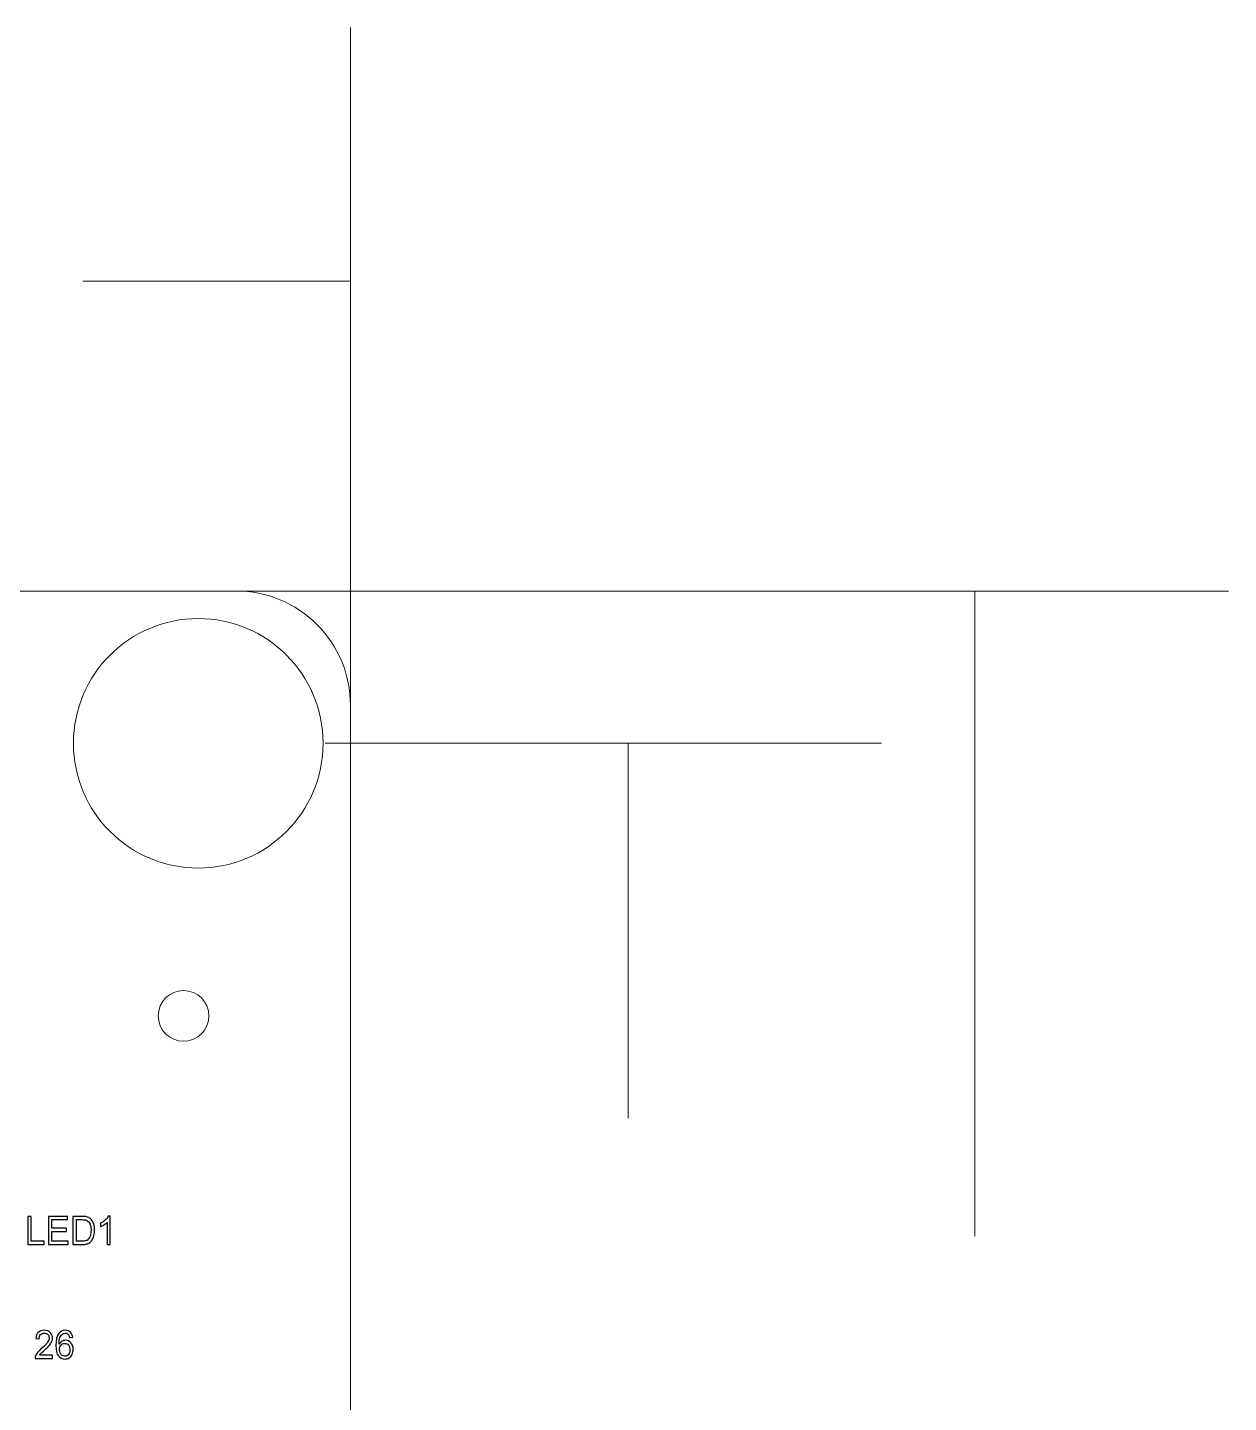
# Model space of a CAD drawing. Header units: millimetres. Extents: x -29.3 to 38.7, y -13.5 to 48.8.
# Drawn here: x 14.64 to 38.7, y 21.26 to 48.81 of the extents above; entities that cross this region are included whole.
import ezdxf

# ---------------------------------------------------------------- set-up
doc = ezdxf.new("R2010")
doc.units = ezdxf.units.MM
doc.header["$MEASUREMENT"] = 0
for name, color, linetype in [('BG_OUTLINE', 7, 'Continuous'), ('PIN_TOP', 7, 'Continuous'), ('RD_SILKSCREEN_TOP', 7, 'Continuous')]:
    doc.layers.add(name, color=color, linetype=linetype)

msp = doc.modelspace()

# ---------------------------------------------------------------- linework, layer by layer
at = {"layer": 'BG_OUTLINE', "lineweight": 20}
for points in [[(21.1116, 24.1904), (21.1116, 24.1904), (21.1116, 48.8064), (21.1116, 48.8064)], [(15.7521, 43.7264), (15.7521, 43.7264), (21.1116, 43.7264), (21.1116, 43.7264)], [(1.1005, 37.5146), (1.1005, 37.5146), (38.7026, 37.5146), (38.7026, 37.5146)], [(33.6226, 37.5146), (33.6226, 37.5146), (33.6226, 24.586), (33.6226, 24.586)], [(20.6036, 34.4641), (20.6036, 34.4641), (31.7527, 34.4641), (31.7527, 34.4641)], [(26.6727, 34.4641), (26.6727, 34.4641), (26.6727, 26.9548), (26.6727, 26.9548)]]:
    msp.add_open_spline(points, degree=3, dxfattribs=at)
at = {"layer": 'BG_OUTLINE', "lineweight": 9}
msp.add_open_spline([(-29.3483, -13.5394), (-29.3483, -13.5394), (18.625, -13.5394), (18.625, -13.5394), (18.625, -13.5394), (18.625, -13.5394), (18.8256, -13.5394), (18.8256, -13.5394), (18.8256, -13.5394), (19.4323, -13.539), (20.014, -13.2977), (20.4427, -12.8684), (20.4427, -12.8684), (20.8714, -12.4392), (21.112, -11.8601), (21.1116, -11.2534), (21.1116, -11.2534), (21.1116, -11.2534), (21.1116, 35.2286), (21.1116, 35.2286), (21.1116, 35.2286), (21.1112, 35.8353), (20.8699, 36.4169), (20.4406, 36.8456), (20.4406, 36.8456), (20.0114, 37.2744), (19.4323, 37.515), (18.8256, 37.5146), (18.8256, 37.5146), (18.8256, 37.5146), (-29.3483, 37.5146), (-29.3483, 37.5146), (-29.3483, 37.5146), (-29.3483, 37.5146), (-29.3483, -13.5394), (-29.3483, -13.5394)], degree=3, knots=[0, 0, 0, 0, 0.1111111, 0.1111111, 0.1111111, 0.1111111, 0.2222222, 0.2222222, 0.2222222, 0.2222222, 0.3333333, 0.3333333, 0.3333333, 0.3333333, 0.4444444, 0.4444444, 0.4444444, 0.4444444, 0.5555556, 0.5555556, 0.5555556, 0.5555556, 0.6666667, 0.6666667, 0.6666667, 0.6666667, 0.7777778, 0.7777778, 0.7777778, 0.7777778, 0.8888889, 0.8888889, 0.8888889, 0.8888889, 1, 1, 1, 1], dxfattribs=at)
at = {"layer": 'PIN_TOP', "lineweight": 9}
for points in [[(20.5636, 34.4641), (20.5636, 35.8448), (19.4443, 36.9641), (18.0636, 36.9641), (18.0636, 36.9641), (16.6829, 36.9641), (15.5636, 35.8448), (15.5636, 34.4641), (15.5636, 34.4641), (15.5636, 33.0834), (16.6829, 31.9641), (18.0636, 31.9641), (18.0636, 31.9641), (19.4443, 31.9641), (20.5636, 33.0833), (20.5636, 34.464)], [(18.2767, 29.0031), (18.2767, 29.2836), (18.0493, 29.5111), (17.7687, 29.5111), (17.7687, 29.5111), (17.4882, 29.5111), (17.2607, 29.2836), (17.2607, 29.0031), (17.2607, 29.0031), (17.2607, 28.7225), (17.4882, 28.4951), (17.7687, 28.4951), (17.7687, 28.4951), (18.0493, 28.4951), (18.2767, 28.7225), (18.2767, 29.0031)]]:
    msp.add_open_spline(points, degree=3, knots=[0, 0, 0, 0, 0.25, 0.25, 0.25, 0.25, 0.5, 0.5, 0.5, 0.5, 0.75, 0.75, 0.75, 0.75, 1, 1, 1, 1], dxfattribs=at)
at = {"layer": 'RD_SILKSCREEN_TOP', "color": 8}
for points, knots in [([(14.6476, 24.4224), (14.6476, 24.4224), (14.6476, 24.986), (14.6476, 24.986), (14.6476, 24.986), (14.6476, 24.986), (14.7175, 24.986), (14.7175, 24.986), (14.7175, 24.986), (14.7175, 24.986), (14.7175, 24.4889), (14.7175, 24.4889), (14.7175, 24.4889), (14.7175, 24.4889), (14.9771, 24.4889), (14.9771, 24.4889), (14.9771, 24.4889), (14.9771, 24.4889), (14.9771, 24.4224), (14.9771, 24.4224), (14.9771, 24.4224), (14.9771, 24.4224), (14.6476, 24.4224), (14.6476, 24.4224)], [0, 0, 0, 0, 0.1666667, 0.1666667, 0.1666667, 0.1666667, 0.3333333, 0.3333333, 0.3333333, 0.3333333, 0.5, 0.5, 0.5, 0.5, 0.6666667, 0.6666667, 0.6666667, 0.6666667, 0.8333333, 0.8333333, 0.8333333, 0.8333333, 1, 1, 1, 1]), ([(15.0616, 24.4224), (15.0616, 24.4224), (15.0616, 24.986), (15.0616, 24.986), (15.0616, 24.986), (15.0616, 24.986), (15.4428, 24.986), (15.4428, 24.986), (15.4428, 24.986), (15.4428, 24.986), (15.4428, 24.9195), (15.4428, 24.9195), (15.4428, 24.9195), (15.4428, 24.9195), (15.1314, 24.9195), (15.1314, 24.9195), (15.1314, 24.9195), (15.1314, 24.9195), (15.1314, 24.7469), (15.1314, 24.7469), (15.1314, 24.7469), (15.1314, 24.7469), (15.4231, 24.7469), (15.4231, 24.7469), (15.4231, 24.7469), (15.4231, 24.7469), (15.4231, 24.6808), (15.4231, 24.6808), (15.4231, 24.6808), (15.4231, 24.6808), (15.1314, 24.6808), (15.1314, 24.6808), (15.1314, 24.6808), (15.1314, 24.6808), (15.1314, 24.4889), (15.1314, 24.4889), (15.1314, 24.4889), (15.1314, 24.4889), (15.455, 24.4889), (15.455, 24.4889), (15.455, 24.4889), (15.455, 24.4889), (15.455, 24.4224), (15.455, 24.4224), (15.455, 24.4224), (15.455, 24.4224), (15.0616, 24.4224), (15.0616, 24.4224)], [0, 0, 0, 0, 0.0833333, 0.0833333, 0.0833333, 0.0833333, 0.1666667, 0.1666667, 0.1666667, 0.1666667, 0.25, 0.25, 0.25, 0.25, 0.3333333, 0.3333333, 0.3333333, 0.3333333, 0.4166667, 0.4166667, 0.4166667, 0.4166667, 0.5, 0.5, 0.5, 0.5, 0.5833333, 0.5833333, 0.5833333, 0.5833333, 0.6666667, 0.6666667, 0.6666667, 0.6666667, 0.75, 0.75, 0.75, 0.75, 0.8333333, 0.8333333, 0.8333333, 0.8333333, 0.9166667, 0.9166667, 0.9166667, 0.9166667, 1, 1, 1, 1]), ([(15.5516, 24.4224), (15.5516, 24.4224), (15.5516, 24.986), (15.5516, 24.986), (15.5516, 24.986), (15.5516, 24.986), (15.7332, 24.986), (15.7332, 24.986), (15.7332, 24.986), (15.7741, 24.986), (15.8055, 24.9833), (15.827, 24.9779), (15.827, 24.9779), (15.8572, 24.9706), (15.883, 24.957), (15.9043, 24.9376), (15.9043, 24.9376), (15.9321, 24.9124), (15.953, 24.8804), (15.9667, 24.8413), (15.9667, 24.8413), (15.9806, 24.8022), (15.9875, 24.7576), (15.9875, 24.7073), (15.9875, 24.7073), (15.9875, 24.6645), (15.9828, 24.6266), (15.9734, 24.5935), (15.9734, 24.5935), (15.964, 24.5605), (15.9522, 24.533), (15.9374, 24.5114), (15.9374, 24.5114), (15.9228, 24.4897), (15.9069, 24.4727), (15.8894, 24.4603), (15.8894, 24.4603), (15.8721, 24.4479), (15.8511, 24.4384), (15.8265, 24.432), (15.8265, 24.432), (15.8018, 24.4255), (15.7737, 24.4224), (15.7419, 24.4224), (15.7419, 24.4224), (15.7419, 24.4224), (15.5516, 24.4224), (15.5516, 24.4224)], [0, 0, 0, 0, 0.0833333, 0.0833333, 0.0833333, 0.0833333, 0.1666667, 0.1666667, 0.1666667, 0.1666667, 0.25, 0.25, 0.25, 0.25, 0.3333333, 0.3333333, 0.3333333, 0.3333333, 0.4166667, 0.4166667, 0.4166667, 0.4166667, 0.5, 0.5, 0.5, 0.5, 0.5833333, 0.5833333, 0.5833333, 0.5833333, 0.6666667, 0.6666667, 0.6666667, 0.6666667, 0.75, 0.75, 0.75, 0.75, 0.8333333, 0.8333333, 0.8333333, 0.8333333, 0.9166667, 0.9166667, 0.9166667, 0.9166667, 1, 1, 1, 1]), ([(15.6213, 24.4889), (15.6213, 24.4889), (15.7338, 24.4889), (15.7338, 24.4889), (15.7338, 24.4889), (15.7686, 24.4889), (15.7959, 24.4923), (15.8158, 24.4993), (15.8158, 24.4993), (15.8355, 24.5063), (15.8512, 24.516), (15.863, 24.5286), (15.863, 24.5286), (15.8796, 24.5462), (15.8925, 24.57), (15.9016, 24.5998), (15.9016, 24.5998), (15.9109, 24.6297), (15.9156, 24.6658), (15.9156, 24.7085), (15.9156, 24.7085), (15.9156, 24.7674), (15.9065, 24.8127), (15.8884, 24.8443), (15.8884, 24.8443), (15.8702, 24.8761), (15.8483, 24.8972), (15.8224, 24.908), (15.8224, 24.908), (15.8037, 24.9157), (15.7735, 24.9195), (15.7321, 24.9195), (15.7321, 24.9195), (15.7321, 24.9195), (15.6213, 24.9195), (15.6213, 24.9195), (15.6213, 24.9195), (15.6213, 24.9195), (15.6213, 24.4889), (15.6213, 24.4889)], [0, 0, 0, 0, 0.1, 0.1, 0.1, 0.1, 0.2, 0.2, 0.2, 0.2, 0.3, 0.3, 0.3, 0.3, 0.4, 0.4, 0.4, 0.4, 0.5, 0.5, 0.5, 0.5, 0.6, 0.6, 0.6, 0.6, 0.7, 0.7, 0.7, 0.7, 0.8, 0.8, 0.8, 0.8, 0.9, 0.9, 0.9, 0.9, 1, 1, 1, 1]), ([(16.301, 24.4224), (16.301, 24.4224), (16.2362, 24.4224), (16.2362, 24.4224), (16.2362, 24.4224), (16.2362, 24.4224), (16.2362, 24.8633), (16.2362, 24.8633), (16.2362, 24.8633), (16.2207, 24.8475), (16.2003, 24.8316), (16.1751, 24.8157), (16.1751, 24.8157), (16.1496, 24.7998), (16.1269, 24.7879), (16.1068, 24.78), (16.1068, 24.78), (16.1068, 24.78), (16.1068, 24.8468), (16.1068, 24.8468), (16.1068, 24.8468), (16.143, 24.8651), (16.1747, 24.8871), (16.2018, 24.913), (16.2018, 24.913), (16.2288, 24.9389), (16.248, 24.964), (16.2593, 24.9884), (16.2593, 24.9884), (16.2593, 24.9884), (16.301, 24.9884), (16.301, 24.9884), (16.301, 24.9884), (16.301, 24.9884), (16.301, 24.4224), (16.301, 24.4224)], [0, 0, 0, 0, 0.1111111, 0.1111111, 0.1111111, 0.1111111, 0.2222222, 0.2222222, 0.2222222, 0.2222222, 0.3333333, 0.3333333, 0.3333333, 0.3333333, 0.4444444, 0.4444444, 0.4444444, 0.4444444, 0.5555556, 0.5555556, 0.5555556, 0.5555556, 0.6666667, 0.6666667, 0.6666667, 0.6666667, 0.7777778, 0.7777778, 0.7777778, 0.7777778, 0.8888889, 0.8888889, 0.8888889, 0.8888889, 1, 1, 1, 1]), ([(15.1442, 22.2032), (15.1442, 22.2032), (15.1442, 22.1367), (15.1442, 22.1367), (15.1442, 22.1367), (15.1442, 22.1367), (14.7957, 22.1367), (14.7957, 22.1367), (14.7957, 22.1367), (14.7952, 22.1534), (14.7976, 22.1694), (14.8031, 22.1847), (14.8031, 22.1847), (14.8119, 22.2102), (14.8262, 22.2351), (14.8457, 22.2598), (14.8457, 22.2598), (14.8654, 22.2843), (14.8936, 22.3128), (14.9305, 22.3451), (14.9305, 22.3451), (14.9878, 22.3954), (15.0265, 22.4351), (15.0467, 22.4645), (15.0467, 22.4645), (15.0669, 22.4938), (15.0769, 22.5216), (15.0769, 22.5477), (15.0769, 22.5477), (15.0769, 22.5752), (15.0677, 22.5982), (15.0494, 22.6171), (15.0494, 22.6171), (15.031, 22.6359), (15.0071, 22.6454), (14.9776, 22.6454), (14.9776, 22.6454), (14.9464, 22.6454), (14.9215, 22.6354), (14.9029, 22.6153), (14.9029, 22.6153), (14.8841, 22.5954), (14.8746, 22.5677), (14.8743, 22.5324), (14.8743, 22.5324), (14.8743, 22.5324), (14.8078, 22.5396), (14.8078, 22.5396), (14.8078, 22.5396), (14.8123, 22.5927), (14.8295, 22.6332), (14.8593, 22.661), (14.8593, 22.661), (14.8889, 22.6888), (14.929, 22.7027), (14.979, 22.7027), (14.979, 22.7027), (15.0296, 22.7027), (15.0697, 22.6876), (15.0991, 22.6577), (15.0991, 22.6577), (15.1287, 22.6276), (15.1435, 22.5905), (15.1435, 22.5461), (15.1435, 22.5461), (15.1435, 22.5236), (15.1392, 22.5014), (15.1305, 22.4796), (15.1305, 22.4796), (15.1219, 22.4578), (15.1075, 22.4349), (15.0874, 22.4108), (15.0874, 22.4108), (15.0674, 22.3867), (15.0342, 22.3536), (14.9876, 22.3116), (14.9876, 22.3116), (14.9489, 22.2767), (14.9239, 22.2531), (14.9129, 22.2406), (14.9129, 22.2406), (14.9018, 22.2283), (14.8928, 22.2158), (14.8855, 22.2032), (14.8855, 22.2032), (14.8855, 22.2032), (15.1442, 22.2032), (15.1442, 22.2032)], [0, 0, 0, 0, 0.0454545, 0.0454545, 0.0454545, 0.0454545, 0.0909091, 0.0909091, 0.0909091, 0.0909091, 0.1363636, 0.1363636, 0.1363636, 0.1363636, 0.1818182, 0.1818182, 0.1818182, 0.1818182, 0.2272727, 0.2272727, 0.2272727, 0.2272727, 0.2727273, 0.2727273, 0.2727273, 0.2727273, 0.3181818, 0.3181818, 0.3181818, 0.3181818, 0.3636364, 0.3636364, 0.3636364, 0.3636364, 0.4090909, 0.4090909, 0.4090909, 0.4090909, 0.4545455, 0.4545455, 0.4545455, 0.4545455, 0.5, 0.5, 0.5, 0.5, 0.5454545, 0.5454545, 0.5454545, 0.5454545, 0.5909091, 0.5909091, 0.5909091, 0.5909091, 0.6363636, 0.6363636, 0.6363636, 0.6363636, 0.6818182, 0.6818182, 0.6818182, 0.6818182, 0.7272727, 0.7272727, 0.7272727, 0.7272727, 0.7727273, 0.7727273, 0.7727273, 0.7727273, 0.8181818, 0.8181818, 0.8181818, 0.8181818, 0.8636364, 0.8636364, 0.8636364, 0.8636364, 0.9090909, 0.9090909, 0.9090909, 0.9090909, 0.9545455, 0.9545455, 0.9545455, 0.9545455, 1, 1, 1, 1]), ([(15.5493, 22.5623), (15.5493, 22.5623), (15.4851, 22.5569), (15.4851, 22.5569), (15.4851, 22.5569), (15.4793, 22.5841), (15.4711, 22.6039), (15.4606, 22.6161), (15.4606, 22.6161), (15.4431, 22.6359), (15.4214, 22.6458), (15.3958, 22.6458), (15.3958, 22.6458), (15.3751, 22.6458), (15.3571, 22.6396), (15.3416, 22.6273), (15.3416, 22.6273), (15.3212, 22.6114), (15.3051, 22.5881), (15.2933, 22.5577), (15.2933, 22.5577), (15.2816, 22.5273), (15.2754, 22.4838), (15.275, 22.4274), (15.275, 22.4274), (15.2906, 22.4527), (15.3096, 22.4716), (15.3322, 22.4839), (15.3322, 22.4839), (15.3547, 22.4961), (15.3783, 22.5023), (15.403, 22.5023), (15.403, 22.5023), (15.4462, 22.5023), (15.4829, 22.4854), (15.5132, 22.4514), (15.5132, 22.4514), (15.5436, 22.4174), (15.5588, 22.3736), (15.5588, 22.3198), (15.5588, 22.3198), (15.5588, 22.2843), (15.5516, 22.2515), (15.5374, 22.2211), (15.5374, 22.2211), (15.523, 22.1908), (15.5035, 22.1674), (15.4785, 22.1513), (15.4785, 22.1513), (15.4536, 22.1351), (15.4254, 22.1271), (15.3937, 22.1271), (15.3937, 22.1271), (15.3397, 22.1271), (15.2957, 22.1482), (15.2618, 22.1908), (15.2618, 22.1908), (15.2276, 22.2332), (15.2107, 22.3031), (15.2107, 22.4005), (15.2107, 22.4005), (15.2107, 22.5094), (15.2294, 22.5885), (15.2671, 22.638), (15.2671, 22.638), (15.2999, 22.6811), (15.3441, 22.7027), (15.3998, 22.7027), (15.3998, 22.7027), (15.4412, 22.7027), (15.4752, 22.6902), (15.5017, 22.6653), (15.5017, 22.6653), (15.5283, 22.6405), (15.5441, 22.6061), (15.5493, 22.5623)], [0, 0, 0, 0, 0.0526316, 0.0526316, 0.0526316, 0.0526316, 0.1052632, 0.1052632, 0.1052632, 0.1052632, 0.1578947, 0.1578947, 0.1578947, 0.1578947, 0.2105263, 0.2105263, 0.2105263, 0.2105263, 0.2631579, 0.2631579, 0.2631579, 0.2631579, 0.3157895, 0.3157895, 0.3157895, 0.3157895, 0.3684211, 0.3684211, 0.3684211, 0.3684211, 0.4210526, 0.4210526, 0.4210526, 0.4210526, 0.4736842, 0.4736842, 0.4736842, 0.4736842, 0.5263158, 0.5263158, 0.5263158, 0.5263158, 0.5789474, 0.5789474, 0.5789474, 0.5789474, 0.6315789, 0.6315789, 0.6315789, 0.6315789, 0.6842105, 0.6842105, 0.6842105, 0.6842105, 0.7368421, 0.7368421, 0.7368421, 0.7368421, 0.7894737, 0.7894737, 0.7894737, 0.7894737, 0.8421053, 0.8421053, 0.8421053, 0.8421053, 0.8947368, 0.8947368, 0.8947368, 0.8947368, 0.9473684, 0.9473684, 0.9473684, 0.9473684, 1, 1, 1, 1]), ([(15.2851, 22.3194), (15.2851, 22.2955), (15.2898, 22.2727), (15.2993, 22.2509), (15.2993, 22.2509), (15.3087, 22.2291), (15.322, 22.2126), (15.3389, 22.2011), (15.3389, 22.2011), (15.356, 22.1897), (15.3739, 22.1839), (15.3925, 22.1839), (15.3925, 22.1839), (15.42, 22.1839), (15.4434, 22.1958), (15.4631, 22.2194), (15.4631, 22.2194), (15.4827, 22.243), (15.4925, 22.275), (15.4925, 22.3154), (15.4925, 22.3154), (15.4925, 22.3544), (15.4828, 22.3851), (15.4635, 22.4076), (15.4635, 22.4076), (15.444, 22.43), (15.4196, 22.4412), (15.3901, 22.4412), (15.3901, 22.4412), (15.3608, 22.4412), (15.3359, 22.43), (15.3156, 22.4076), (15.3156, 22.4076), (15.2953, 22.3851), (15.2851, 22.3557), (15.2851, 22.3194)], [0, 0, 0, 0, 0.1111111, 0.1111111, 0.1111111, 0.1111111, 0.2222222, 0.2222222, 0.2222222, 0.2222222, 0.3333333, 0.3333333, 0.3333333, 0.3333333, 0.4444444, 0.4444444, 0.4444444, 0.4444444, 0.5555556, 0.5555556, 0.5555556, 0.5555556, 0.6666667, 0.6666667, 0.6666667, 0.6666667, 0.7777778, 0.7777778, 0.7777778, 0.7777778, 0.8888889, 0.8888889, 0.8888889, 0.8888889, 1, 1, 1, 1])]:
    msp.add_open_spline(points, degree=3, knots=knots, dxfattribs=at)

doc.saveas('drawing.dxf')
